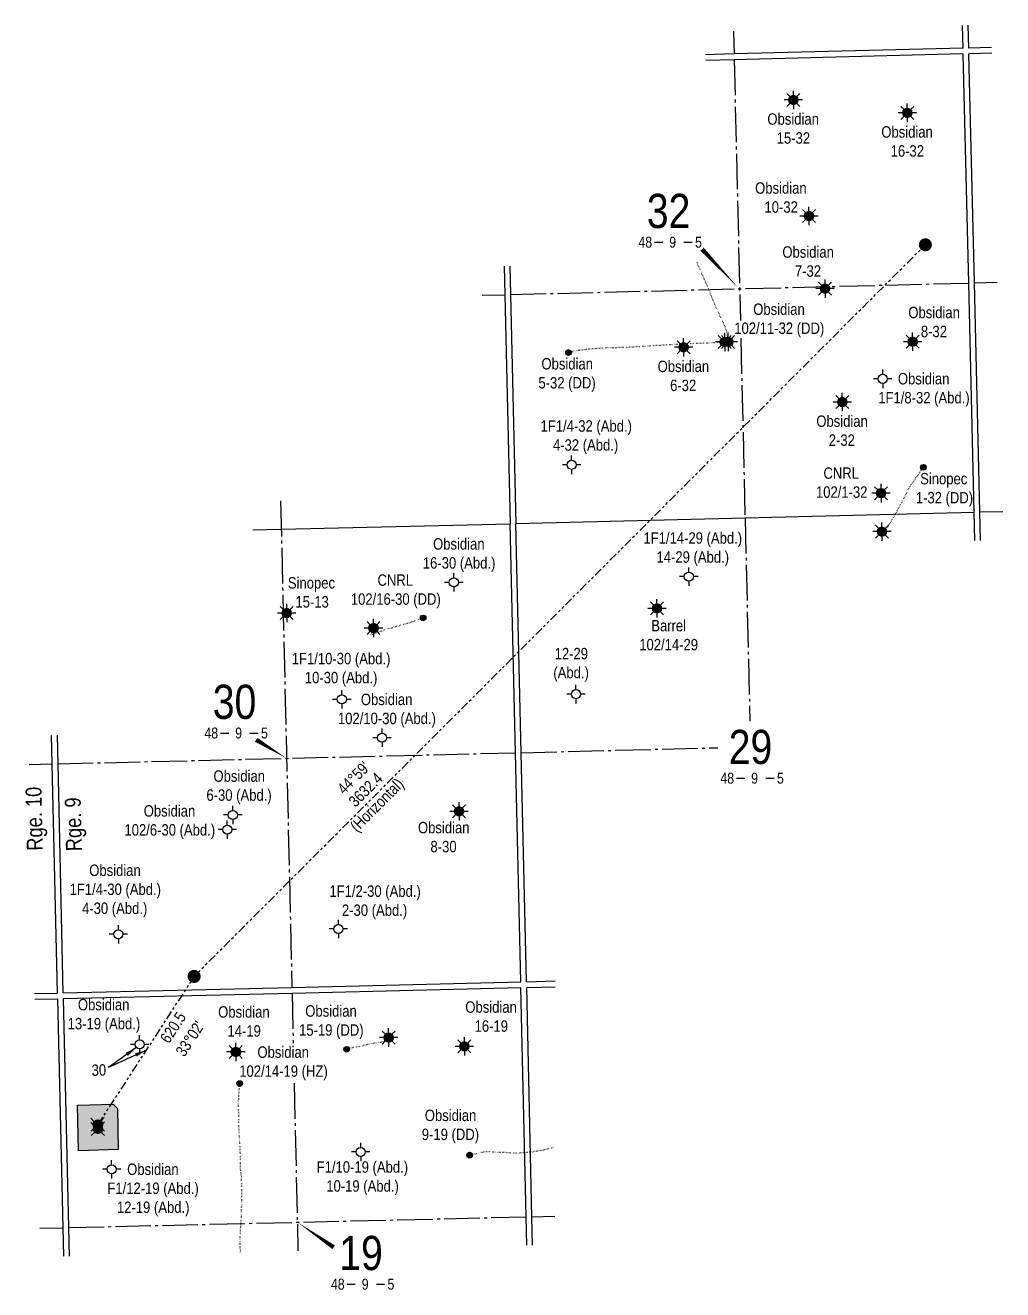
# Model space of a CAD drawing. Extents: x 608511 to 625740, y 5884551 to 5895090.
# Drawn here: x 608511 to 611943, y 5884551 to 5888989 of the extents above; entities that cross this region are included whole.
import ezdxf
from ezdxf.enums import TextEntityAlignment as Align

# ---------------------------------------------------------------- set-up
doc = ezdxf.new("R2010")
doc.units = 0
doc.header["$LTSCALE"] = 5
doc.header["$PDSIZE"] = 0.5
for name, pattern in [('foc-DOT', [1, 0.2, -0.8]), ('foc-DRILLPATH', [14.75, 6, -1.75, 1.75, -1.75, 1.75, -1.75]), ('foc-QUARTERLINE', [33, 25, -3, 2, -3])]:
    doc.linetypes.add(name, pattern=pattern)
doc.layers.get('Defpoints').update_dxf_attribs({"color": 9})
for name, color, linetype in [('10', 1, 'Continuous'), ('9', 3, 'Continuous'), ('ABADATA-DRILL', 8, 'foc-DOT'), ('ABADATA-DRILL-T', 8, 'Continuous'), ('D-TXT', 6, 'Continuous'), ('L-BD', 7, 'Continuous'), ('L-MON', 1, 'Continuous'), ('L-SEC', 7, 'Continuous'), ('L-SECLBL', 7, 'Continuous'), ('L-SECQ', 8, 'foc-QUARTERLINE'), ('locations_b228e22e-e736-4', 7, 'Continuous'), ('P-PDRILLPATH', 12, 'foc-DRILLPATH'), ('P-PROPOSED', 10, 'Continuous'), ('P-PROPOSED-H', 21, 'Continuous')]:
    doc.layers.add(name, color=color, linetype=linetype)
doc.layers.add('T-TIE-T', color=201, linetype='Continuous', lineweight=18)
doc.styles.add('80CG', font='ARIALN.TTF', dxfattribs={"height": 10})
doc.styles.add('80L', font='ARIALN.TTF', dxfattribs={"height": 10})
doc.styles.add('SIMPLEX', font='ARIALN.TTF')
doc.dimstyles.new('Compass 5 000', dxfattribs={"dimscale": 5, "dimtxt": 9, "dimasz": 2, "dimexe": 0.2, "dimexo": 0.0625, "dimgap": 0.5, "dimtad": 0, "dimtih": 1, "dimtoh": 1, "dimzin": 0, "dimdsep": 46, "dimtxsty": '80CG', "dimcen": 0.1, "dimse1": 1, "dimse2": 1, "dimclrd": 256, "dimclrt": 256, "dimaunit": 1, "dimadec": 4, "dimazin": 0, "dimtfac": 0.06, "dimtofl": 0, "dimtmove": 0, "dimatfit": 1, "dimfxl": 0.2, "dimtolj": 1, "dimtzin": 0, "dimlwd": -1, "dimarcsym": 0})

# ---------------------------------------------------------------- blocks, each defined once
blk = doc.blocks.new('L-SECLBL')
at = {"layer": '9', "color": 7}
for p, q in [((-5.1, -27.8), (-12.3, -27.8)), ((20.7, -27.8), (13.5, -27.8))]:
    blk.add_line(p, q, dxfattribs=at)
at = {"layer": '10', "color": 2, "style": 'SIMPLEX'}
blk.add_attdef('SEC', text='', height=30, dxfattribs=at).set_placement((0, 0), align=Align.MIDDLE)
at = {"layer": '10', "color": 5, "style": '80L'}
blk.add_attdef('TWP', text='', height=9.5, dxfattribs=at).set_placement((-14.4, -27.4), align=Align.MIDDLE_RIGHT)
blk.add_attdef('RGE', text='', height=9.5, dxfattribs=at).set_placement((3.6, -27.4), align=Align.MIDDLE_CENTER)
blk.add_attdef('MER', text='', height=9.5, dxfattribs=at).set_placement((23.2, -27.4), align=Align.MIDDLE_LEFT)
blk = doc.blocks.new('plbh')
at = {"layer": 'L-MON'}
h = blk.add_hatch(color=255, dxfattribs=at)
h.dxf.hatch_style = 1
edge = h.paths.add_edge_path()
edge.add_arc((0, 0), 1.16, 0, 360)
h = blk.add_hatch(color=256, dxfattribs=at)
h.dxf.hatch_style = 1
h.paths.add_polyline_path([(-0.96, 0, 1), (0.96, 0, 1)])
h.paths.add_polyline_path([(0.91, 0, -1), (-0.91, 0, -1)], flags=16)
h.paths.add_polyline_path([(0.45, 0, -1), (-0.45, 0, -1)], flags=0)
h = blk.add_hatch(color=256, dxfattribs=at)
h.dxf.hatch_style = 1
h.paths.add_polyline_path([(-0.45, 0, 1), (0.45, 0, 1)])
h.paths.add_polyline_path([(0.4, 0, -1), (-0.4, 0, -1)], flags=16)
at = {"layer": 'L-MON', "color": 240}
for radius in [0.96, 0.91, 0.45, 0.4]:
    blk.add_circle((0, 0), radius, dxfattribs=at)
blk = doc.blocks.new('GABD')
for p, q in [((-0.81, 0), (-1.62, 0)), ((0, 0.81), (0, 1.62)), ((1.62, 0), (0.81, 0)), ((0, -0.81), (0, -1.62))]:
    blk.add_line(p, q)
blk.add_circle((0, 0), 0.8)
blk = doc.blocks.new('GAS')
h = blk.add_hatch(color=255)
h.dxf.hatch_style = 1
edge = h.paths.add_edge_path()
edge.add_arc((0, 0), 0.9, 0, 360)
for p, q in [((-0.81, 0), (-1.62, 0)), ((-0.57, 0.57), (-1.14, 1.14)), ((0, 0.81), (0, 1.62)), ((0.57, 0.57), (1.14, 1.14)), ((1.62, 0), (0.81, 0)), ((-0.57, -0.57), (-1.14, -1.14)), ((0, -0.81), (0, -1.62)), ((1.14, -1.14), (0.57, -0.57))]:
    blk.add_line(p, q)
blk.add_circle((0, 0), 0.8)
blk = doc.blocks.new('BH-Existing')
at = {"layer": 'ABADATA-DRILL-T'}
h = blk.add_hatch(color=256, dxfattribs=at)
h.dxf.hatch_style = 1
edge = h.paths.add_edge_path()
edge.add_arc((0, 0), 0.5, 0, 360)
blk.add_circle((0, 0), 0.5, dxfattribs=at)
blk = doc.blocks.new('WC')
at = {"layer": 'L-MON'}
h = blk.add_hatch(color=255, dxfattribs=at)
h.dxf.hatch_style = 1
edge = h.paths.add_edge_path()
edge.add_arc((0, 0), 0.9, 0, 360)
at = {"layer": 'L-MON', "color": 240, "flags": 128}
for points in [[(-0.62, 0.5), (-1.23, 1.12)], [(0.52, 0.61), (1.13, 1.21)], [(-1.18, -1.18), (-0.56, -0.57)], [(1.16, -1.18), (0.56, -0.57)]]:
    blk.add_lwpolyline(points, dxfattribs=at)
at = {"layer": 'L-MON', "color": 240}
for radius in [0.8, 0.373]:
    blk.add_circle((0, 0), radius, dxfattribs=at)

msp = doc.modelspace()

# ---------------------------------------------------------------- hatches: boundary and pattern name
at = {"layer": 'P-PROPOSED-H'}
h = msp.add_hatch(color=256, dxfattribs=at)
h.dxf.hatch_style = 1
h.paths.add_polyline_path([(608838.094, 5885042.326), (608698.192, 5885038.758), (608694.711, 5885198.65), (608819.623, 5885201.836), (608834.938, 5885187.243)])

# ---------------------------------------------------------------- linework, layer by layer
at = {"layer": 'ABADATA-DRILL', "flags": 128}
for points in [[(610978.939, 5887877.673), (610978.939, 5887877.673), (610978.919, 5887877.673), (610978.789, 5887877.66), (610978.61, 5887877.595), (610978.403, 5887877.49), (610978.31, 5887877.608), (610978.251, 5887877.967), (610978.125, 5887879.474), (610977.686, 5887881.924), (610977.372, 5887885.418), (610977.295, 5887889.907), (610976.763, 5887895.386), (610975.808, 5887901.815), (610974.391, 5887909.173), (610972.397, 5887917.228), (610969.789, 5887925.868), (610966.312, 5887935.307), (610962.131, 5887944.869), (610957.615, 5887954.244), (610953.047, 5887963.687), (610948.534, 5887972.901), (610944.002, 5887982.105), (610939.691, 5887991.674), (610935.499, 5888001.296), (610931.524, 5888010.213), (610927.56, 5888019.491), (610923.72, 5888029.002), (610919.877, 5888038.682), (610915.896, 5888048.239), (610911.968, 5888057.688), (610908.191, 5888067.13), (610904.486, 5888076.464), (610900.639, 5888085.844), (610896.656, 5888095.111), (610892.425, 5888104.692), (610888.073, 5888114.291), (610883.919, 5888123.564), (610879.968, 5888132.751), (610876.016, 5888141.909), (610872.064, 5888150.727), (610867.826, 5888159.728), (610867.602, 5888160.196)], [(610966.845, 5887877.383), (610966.845, 5887877.383), (610966.865, 5887877.383), (610966.915, 5887877.385), (610966.975, 5887877.376), (610967.055, 5887877.388), (610966.936, 5887877.335), (610966.57, 5887877.166), (610965.229, 5887876.784), (610963.198, 5887876.375), (610960.269, 5887875.895), (610956.153, 5887875.656), (610951.063, 5887875.604), (610944.926, 5887875.406), (610937.972, 5887875.069), (610930.06, 5887874.629), (610920.841, 5887874.078), (610910.741, 5887873.545), (610899.849, 5887873.064), (610888.108, 5887872.542), (610875.575, 5887872.101), (610862.533, 5887871.638), (610848.67, 5887871.155), (610834.819, 5887870.612), (610820.941, 5887869.969), (610807.093, 5887869.276), (610793.469, 5887868.479), (610779.952, 5887867.735), (610765.886, 5887867.007), (610752.591, 5887866.198), (610739.279, 5887865.298), (610725.536, 5887864.438), (610711.492, 5887863.61), (610697.96, 5887862.705), (610684.299, 5887861.737), (610670.385, 5887860.913), (610656.559, 5887860.141), (610643.056, 5887859.297), (610630.02, 5887858.534), (610616.889, 5887858.008), (610603.613, 5887857.66), (610589.677, 5887857.365), (610575.878, 5887857.124), (610562.724, 5887856.728), (610549.285, 5887856.095), (610536.03, 5887855.337), (610522.557, 5887854.453), (610508.975, 5887853.527), (610495.937, 5887852.484), (610484.392, 5887851.276), (610473.985, 5887849.776), (610463.286, 5887848.369), (610452.951, 5887847.211), (610443.82, 5887845.891), (610435.781, 5887844.508), (610432.484, 5887843.908), (610428.621, 5887843.146), (610422.443, 5887841.767), (610421.627, 5887841.567), (610418.664, 5887840.826)], [(611518.821, 5887211.54), (611520.469, 5887209.969), (611521.256, 5887209.258), (611521.946, 5887208.465), (611522.271, 5887207.402), (611522.023, 5887206.096), (611521.344, 5887204.379), (611520.81, 5887203.706), (611521.549, 5887204.194), (611523.133, 5887204.862), (611524.556, 5887205.587), (611525.412, 5887206.178), (611526.165, 5887207.696), (611526.415, 5887207.722), (611526.535, 5887207.715), (611526.652, 5887207.848), (611526.691, 5887207.889), (611526.941, 5887208.285), (611527.363, 5887209.055), (611527.994, 5887210.251), (611528.875, 5887211.883), (611529.937, 5887213.909), (611531.201, 5887216.23), (611532.758, 5887218.848), (611534.658, 5887221.785), (611536.871, 5887225.019), (611539.391, 5887228.761), (611541.976, 5887232.765), (611544.548, 5887236.858), (611547.041, 5887240.899), (611549.533, 5887244.99), (611552.065, 5887249.073), (611554.597, 5887253.165), (611557.009, 5887257.254), (611559.332, 5887261.331), (611561.47, 5887265.154), (611563.636, 5887269.097), (611565.751, 5887273.05), (611567.877, 5887276.982), (611570.024, 5887280.845), (611572.212, 5887284.719), (611574.437, 5887288.664), (611576.661, 5887292.668), (611578.855, 5887296.672), (611580.98, 5887300.665), (611583.053, 5887304.686), (611585.246, 5887308.75), (611587.662, 5887313.079), (611590.011, 5887317.317), (611592.428, 5887321.627), (611594.853, 5887326.017), (611597.178, 5887330.384), (611599.259, 5887334.505), (611603.327, 5887342.926), (611604.183, 5887344.777), (611606.225, 5887349.268), (611608.2, 5887353.646), (611610.26, 5887357.847), (611612.355, 5887361.779), (611614.506, 5887365.512), (611616.652, 5887369.015), (611619.458, 5887373.384), (611621.747, 5887376.76), (611624.205, 5887380.21), (611626.653, 5887383.61), (611629.335, 5887387.306), (611632.134, 5887391.114), (611635.02, 5887395.045), (611637.864, 5887399.045), (611640.618, 5887403.072), (611644.415, 5887408.636), (611647.556, 5887413.183), (611664.238, 5887437.352)], [(609733.947, 5886873.118), (609733.947, 5886873.118), (609733.977, 5886873.109), (609734.216, 5886872.745), (609734.596, 5886871.893), (609735.005, 5886870.663), (609734.61, 5886868.773), (609733.181, 5886866.208), (609731.136, 5886863.009), (609728.69, 5886859.02), (609726.258, 5886854.851), (609725.001, 5886851.78), (609724.985, 5886850.739), (609725.121, 5886850.513), (609725.152, 5886850.483), (609725.162, 5886850.474), (609725.253, 5886850.436), (609725.473, 5886850.431), (609725.852, 5886850.49), (609726.408, 5886850.663), (609727.161, 5886850.951), (609728.053, 5886851.302), (609728.975, 5886851.634), (609730.008, 5886851.959), (609731.151, 5886852.256), (609732.474, 5886852.588), (609733.944, 5886853.003), (609735.583, 5886853.492), (609736.586, 5886853.806), (609737.222, 5886853.991), (609739.03, 5886854.524), (609740.945, 5886855.169), (609742.938, 5886855.907), (609745.059, 5886856.718), (609747.28, 5886857.56), (609749.668, 5886858.487), (609752.175, 5886859.487), (609754.732, 5886860.488), (609758.321, 5886861.844), (609761.147, 5886862.881), (609764.184, 5886863.884), (609767.493, 5886864.842), (609771.03, 5886865.827), (609774.576, 5886866.901), (609778.248, 5886868.109), (609781.77, 5886869.322), (609785.46, 5886870.63), (609787.603, 5886871.401), (609789.061, 5886871.906), (609792.763, 5886873.114), (609795.355, 5886873.906), (609796.597, 5886874.276), (609800.452, 5886875.378), (609804.407, 5886876.472), (609808.223, 5886877.533), (609809.614, 5886877.916), (609812.099, 5886878.605), (609815.964, 5886879.707), (609819.768, 5886880.828), (609823.572, 5886881.978), (609827.285, 5886883.147), (609830.88, 5886884.242), (609834.677, 5886885.243), (609838.417, 5886886.152), (609842.226, 5886887.092), (609846.043, 5886888.073), (609850.01, 5886889.128), (609853.924, 5886890.251), (609857.847, 5886891.414), (609861.58, 5886892.613), (609865.349, 5886893.943), (609869.148, 5886895.324), (609870.616, 5886895.839), (609872.868, 5886896.602), (609876.692, 5886897.783), (609880.517, 5886898.875), (609881.202, 5886899.071), (609887.497, 5886901.041), (609890.008, 5886901.891), (609890.722, 5886902.138), (609894.046, 5886903.297), (609896.505, 5886904.185), (609899.41, 5886905.265), (609900.392, 5886905.638), (609903.147, 5886906.694), (609907.469, 5886908.357), (609908.084, 5886908.592)], [(609787.065, 5885435.795), (609787.065, 5885435.795), (609787.035, 5885435.784), (609786.115, 5885435.782), (609784.81, 5885435.961), (609782.835, 5885435.314), (609781.217, 5885433.965), (609780.051, 5885432.497), (609779.323, 5885431.13), (609779.257, 5885430.978), (609779.2, 5885430.847), (609779.162, 5885430.786), (609778.998, 5885430.532), (609778.726, 5885430.185), (609778.356, 5885429.756), (609777.877, 5885429.265), (609777.34, 5885428.722), (609776.774, 5885428.138), (609776.198, 5885427.544), (609775.553, 5885426.899), (609774.85, 5885426.172), (609774.07, 5885425.323), (609773.181, 5885424.422), (609772.1, 5885423.586), (609770.848, 5885422.846), (609769.444, 5885422.143), (609768.05, 5885421.459), (609766.584, 5885420.864), (609765.105, 5885420.369), (609763.388, 5885419.798), (609761.739, 5885419.329), (609759.917, 5885418.966), (609758.013, 5885418.69), (609755.929, 5885418.391), (609753.996, 5885418.095), (609749.868, 5885417.527), (609745.659, 5885416.997), (609741.652, 5885416.431), (609737.724, 5885415.848), (609733.927, 5885415.268), (609730.261, 5885414.661), (609726.745, 5885414.007), (609723.43, 5885413.338), (609719.946, 5885412.605), (609716.483, 5885411.873), (609713.248, 5885411.186), (609710.144, 5885410.482), (609708.702, 5885410.148), (609707.169, 5885409.831), (609705.576, 5885409.503), (609702.225, 5885408.673), (609698.718, 5885407.67), (609695.152, 5885406.615), (609691.497, 5885405.508), (609689.888, 5885405.02), (609688.179, 5885404.539), (609686.467, 5885404.168), (609682.95, 5885403.594), (609681.375, 5885403.367), (609679.7, 5885403.147), (609677.804, 5885402.922), (609675.79, 5885402.654), (609673.747, 5885402.356), (609671.603, 5885402.045), (609669.4, 5885401.762), (609665.032, 5885401.169), (609660.699, 5885400.425), (609656.471, 5885399.445), (609654.552, 5885398.939), (609650.358, 5885397.819), (609642.54, 5885395.523), (609639.631, 5885394.594)], [(609266.723, 5884682.97), (609266.366, 5884690.139), (609266.034, 5884698.683), (609265.783, 5884708.88), (609265.797, 5884718.453), (609265.991, 5884727.991), (609266.216, 5884737.549), (609266.546, 5884747.289), (609267.023, 5884756.703), (609267.623, 5884766.48), (609268.333, 5884776.219), (609269.189, 5884785.722), (609269.987, 5884795.094), (609270.563, 5884804.59), (609270.783, 5884813.928), (609270.814, 5884823.631), (609270.9, 5884833.096), (609271.207, 5884842.526), (609271.602, 5884852.058), (609271.909, 5884861.498), (609272.052, 5884871.124), (609272.02, 5884880.546), (609271.866, 5884889.995), (609271.76, 5884899.165), (609271.768, 5884908.558), (609271.569, 5884918.245), (609271.284, 5884927.771), (609270.894, 5884937.505), (609270.063, 5884946.838), (609269.004, 5884956.085), (609268.131, 5884965.127), (609267.411, 5884974.853), (609267.041, 5884984.587), (609266.884, 5884993.756), (609266.761, 5885003.206), (609266.737, 5885012.668), (609266.695, 5885022.099), (609266.451, 5885031.546), (609266.185, 5885041.113), (609265.793, 5885050.516), (609265.071, 5885059.892), (609264.302, 5885069.186), (609263.691, 5885078.524), (609263.166, 5885088.024), (609262.664, 5885097.435), (609262.171, 5885106.866), (609261.719, 5885116.268), (609261.427, 5885125.654), (609261.237, 5885135.392), (609261.044, 5885144.82), (609260.902, 5885154.249), (609260.819, 5885163.66), (609260.617, 5885173.048), (609260.485, 5885182.457), (609260.434, 5885192.239), (609260.332, 5885201.639), (609260.436, 5885211.224), (609260.796, 5885220.535), (609261.212, 5885229.998), (609261.739, 5885239.473), (609262.418, 5885248.811), (609263.305, 5885262.526), (609263.986, 5885274.316)], [(610364.536, 5885048.603), (610356.062, 5885047.109), (610344.62, 5885044.535), (610332.692, 5885041.379), (610320.06, 5885038.797), (610307.392, 5885036.484), (610294.825, 5885034.553), (610282.152, 5885033.27), (610269.458, 5885031.996), (610257.119, 5885031.001), (610244.84, 5885030.368), (610232.316, 5885029.979), (610219.578, 5885030.164), (610206.903, 5885031.072), (610194.008, 5885031.954), (610181.022, 5885032.454), (610168.616, 5885032.978), (610156.835, 5885033.707), (610145.884, 5885034.466), (610135.365, 5885034.734), (610125.115, 5885034.179), (610115.582, 5885032.951), (610107.708, 5885031.343), (610101.278, 5885029.589), (610095.076, 5885027.93), (610089.048, 5885026.516), (610083.641, 5885025.496), (610079.277, 5885024.762), (610077.077, 5885024.329), (610076.888, 5885024.285), (610072.788, 5885023.387), (610071.524, 5885023.116)]]:
    msp.add_lwpolyline(points, dxfattribs=at)
at = {"layer": 'Defpoints', "color": 2}
msp.add_line((610251.135, 5885631.366), (610251.165, 5885631.367), dxfattribs=at)
at = {"layer": 'Defpoints'}
for p in [(611207.945, 5888726.798), (611607.899, 5888681.459), (611262.609, 5888319.213), (611319.015, 5888064.48), (610822.687, 5887858.566), (611626.692, 5887878.245), (610418.592, 5887840.752), (610418.705, 5887840.975), (611521.464, 5887747.826), (611379.751, 5887666.281), (610429.332, 5887446.263), (610429.332, 5887446.263), (611664.153, 5887437.171), (611515.631, 5887346.576), (610840.918, 5887053.56), (610840.918, 5887053.56), (610015.862, 5887033.406), (609429.251, 5886925.77), (610729.172, 5886942.37), (610729.172, 5886942.37), (609908.138, 5886908.79), (609622.659, 5886622.96), (609622.793, 5886622.963), (610444.684, 5886641.302), (609764.014, 5886488.31), (608529.663, 5886220.659), (609240.044, 5886217.251), (610034.321, 5886229.745), (609220.795, 5886165.824), (609610.674, 5885816.909), (609610.674, 5885816.909), (608838.483, 5885798.219), (608838.483, 5885798.219), (608912.926, 5885412.005), (609250.61, 5885385.249), (609639.572, 5885394.49), (609639.686, 5885394.792), (610053.019, 5885404.722), (609264.046, 5885274.14), (609689.034, 5885034.147), (609689.034, 5885034.147), (610071.465, 5885023.013), (610071.557, 5885023.011), (610071.578, 5885023.315)]:
    msp.add_point(p, dxfattribs=at)
at = {"layer": 'L-BD', "flags": 128}
for points in [[(611016.707, 5888065.063, 0, 15.994, 0), (610887.243, 5888202.939, 0, 0, 0)], [(609428.913, 5886415.978, 0, 15.994, 0), (609322.079, 5886480.937, 0, 0, 0)]]:
    msp.add_lwpolyline(points, format="xyseb", dxfattribs=at)
at = {"layer": 'L-SEC'}
for p, q in [((611803.745, 5888908.551), (611801.824, 5888988.38)), ((611823.847, 5888909.057), (611821.927, 5888988.887)), ((610999.614, 5888888.271), (610899.714, 5888885.752)), ((611000.121, 5888868.168), (610900.192, 5888865.648)), ((611803.721, 5888908.55), (610999.614, 5888888.271)), ((611804.228, 5888888.447), (611000.121, 5888868.168)), ((611823.571, 5888084.317), (611804.228, 5888888.459)), ((611903.674, 5888911.082), (611823.824, 5888909.069)), ((611904.158, 5888890.979), (611824.331, 5888888.966)), ((611843.674, 5888084.801), (611824.331, 5888888.966)), ((610192.442, 5888143.14), (610194.787, 5888043.242)), ((610212.545, 5888143.648), (610214.891, 5888043.714)), ((611842.913, 5887280.187), (611823.571, 5888084.317)), ((611863.017, 5887280.671), (611843.674, 5888084.801)), ((610194.787, 5888043.242), (610213.662, 5887239.101)), ((610214.891, 5888043.714), (610233.766, 5887239.573)), ((611845.317, 5887180.255), (611842.913, 5887280.187)), ((611865.42, 5887180.762), (611863.017, 5887280.671)), ((609447.633, 5885611.973), (610251.149, 5885631.366)), ((610271.268, 5885631.866), (610371.199, 5885634.347)), ((608544.007, 5885590.164), (608623.836, 5885592.091)), ((608643.94, 5885592.576), (609447.633, 5885611.973)), ((608644.402, 5885572.472), (609448.119, 5885591.87)), ((609448.119, 5885591.87), (610251.634, 5885611.263)), ((610271.737, 5885611.762), (610371.668, 5885614.243)), ((608544.47, 5885570.06), (608624.299, 5885571.987))]:
    msp.add_line(p, q, dxfattribs=at)
at = {"layer": 'L-SEC', "flags": 128}
for points in [[(610233.765, 5887239.608), (611842.913, 5887280.187)], [(609310.242, 5887217.604), (610213.662, 5887239.101)], [(610251.165, 5885631.367), (610213.662, 5887239.101)], [(610271.268, 5885631.866), (610233.766, 5887239.57)], [(608602.788, 5886496.15), (608605.087, 5886396.235)], [(608622.891, 5886496.632), (608625.191, 5886396.697)], [(608605.087, 5886396.235), (608623.59, 5885592.085)], [(608625.191, 5886396.697), (608643.693, 5885592.548)], [(610270.104, 5884806.653), (610251.634, 5885611.263)], [(610290.208, 5884807.114), (610271.738, 5885611.724)], [(608624.299, 5885571.987), (608642.792, 5884768.239)], [(608644.402, 5885572.472), (608662.896, 5884768.701)], [(610272.398, 5884706.718), (610270.104, 5884806.653)], [(610292.502, 5884707.192), (610290.208, 5884807.114)], [(608642.792, 5884768.239), (608645.092, 5884668.292)], [(608662.896, 5884768.701), (608665.196, 5884668.766)]]:
    msp.add_lwpolyline(points, dxfattribs=at)
at = {"layer": 'L-SEC'}
msp.add_lwpolyline([(611863.017, 5887280.679), (611942.845, 5887282.632)], dxfattribs=at)
at = {"layer": 'L-SECLBL', "flags": 128}
msp.add_lwpolyline([(609466.55, 5884787.684, 0, 15.994, 0), (609594.158, 5884699.779, 0, 0, 0)], format="xyseb", dxfattribs=at)
at = {"layer": 'L-SECQ', "flags": 128}
for points in [[(610997.747, 5888968.102), (610999.644, 5888888.272)], [(611000.121, 5888868.168), (611021.869, 5887952.996)], [(610214.89, 5888043.749), (611823.571, 5888084.317)], [(611843.674, 5888084.817), (611923.501, 5888086.8)], [(610114.96, 5888041.229), (610194.787, 5888043.242)], [(611023.352, 5887890.579), (611038.339, 5887259.898)], [(609407.846, 5887319.916), (609447.65, 5885611.974)], [(611038.339, 5887259.898), (611055.288, 5886545.968)], [(608625.19, 5886396.717), (610232.406, 5886435.234)], [(610232.406, 5886435.234), (610232.414, 5886435.234)], [(610252.517, 5886435.737), (610942.661, 5886453.024)], [(608525.257, 5886394.322), (608605.087, 5886396.235)], [(609448.119, 5885591.87), (609452.139, 5885416.439)], [(609455.364, 5885275.762), (609468.841, 5884687.743)], [(608662.896, 5884768.713), (610270.104, 5884806.653)], [(610290.208, 5884807.127), (610370.038, 5884809.012)], [(608562.962, 5884766.354), (608642.792, 5884768.239)]]:
    msp.add_lwpolyline(points, dxfattribs=at)
at = {"layer": 'locations_b228e22e-e736-4'}
for p, q in [((611319.015, 5888064.48), (611319.015, 5888064.48)), ((609429.251, 5886925.77), (609429.251, 5886925.77)), ((610729.172, 5886942.37), (610729.172, 5886942.37)), ((608912.926, 5885412.005), (608912.926, 5885412.005))]:
    msp.add_line(p, q, dxfattribs=at)
at = {"layer": 'P-PDRILLPATH', "flags": 128}
for points in [[(609104.244, 5885650.463), (611671.244, 5888218.463)], [(609104.244, 5885650.463), (608766.15, 5885130.485)]]:
    msp.add_lwpolyline(points, dxfattribs=at)
at = {"layer": 'P-PROPOSED', "flags": 128}
msp.add_lwpolyline([(608834.938, 5885187.243), (608838.094, 5885042.326), (608698.192, 5885038.758), (608694.711, 5885198.65), (608819.623, 5885201.836), (608834.938, 5885187.243)], dxfattribs=at)

# ---------------------------------------------------------------- block references
at = {"layer": 'ABADATA-DRILL-T'}
for name, p, xscale, yscale, zscale in [('GAS', (611207.945, 5888726.798), 20.00000000000007, 20.00000000000007, 20.00000000000007), ('GAS', (611607.899, 5888681.459), 20.00000000000007, 20.00000000000007, 20.00000000000007), ('GAS', (611262.609, 5888319.213), 20.00000000000007, 20.00000000000007, 20.00000000000007), ('GAS', (611319.015, 5888064.48), 20.00000000000007, 20.00000000000007, 20.00000000000007), ('GAS', (610967.055, 5887877.388), 19.99230520000006, 19.99230520000006, 19.99230520000006), ('GAS', (610978.939, 5887877.673), 19.99230520000006, 19.99230520000006, 19.99230520000006), ('GAS', (611626.692, 5887878.245), 20.00000000000007, 20.00000000000007, 20.00000000000007), ('BH-Existing', (610418.651, 5887840.776), 20.00000000000007, 20.00000000000007, 40.00000000000014), ('GAS', (610822.687, 5887858.566), 20.00000000000007, 20.00000000000007, 20.00000000000007), ('GABD', (611521.464, 5887747.826), 20.00000000000007, 20.00000000000007, 20.00000000000007), ('GAS', (611379.751, 5887666.281), 20.00000000000007, 20.00000000000007, 20.00000000000007), ('GABD', (610429.332, 5887446.263), 20.00000000000007, 20.00000000000007, 20.00000000000007), ('BH-Existing', (611664.238, 5887437.352), 20.00000000000007, 20.00000000000007, 40.00000000000014), ('GAS', (611515.631, 5887346.576), 20.00000000000007, 20.00000000000007, 20.00000000000007), ('GAS', (611518.821, 5887211.54), 20.00000000000007, 20.00000000000007, 20.00000000000007), ('GABD', (610015.862, 5887033.406), 20.00000000000007, 20.00000000000007, 20.00000000000007), ('GABD', (610840.918, 5887053.56), 20.00000000000007, 20.00000000000007, 20.00000000000007), ('GAS', (610729.172, 5886942.37), 20.00000000000007, 20.00000000000007, 20.00000000000007), ('GAS', (609429.251, 5886925.77), 20.00000000000007, 20.00000000000007, 20.00000000000007), ('BH-Existing', (609908.084, 5886908.592), 20.00000000000007, 20.00000000000007, 40.00000000000014), ('GAS', (609733.947, 5886873.118), 20.00000000000007, 20.00000000000007, 20.00000000000007), ('GABD', (609622.793, 5886622.963), 20.00000000000007, 20.00000000000007, 20.00000000000007), ('GABD', (610444.684, 5886641.302), 20.00000000000007, 20.00000000000007, 20.00000000000007), ('GABD', (609764.014, 5886488.31), 20.00000000000007, 20.00000000000007, 20.00000000000007), ('GABD', (609240.044, 5886217.251), 20.00000000000007, 20.00000000000007, 20.00000000000007), ('GAS', (610034.321, 5886229.745), 20.00000000000007, 20.00000000000007, 20.00000000000007), ('GABD', (609220.795, 5886165.824), 20.00000000000007, 20.00000000000007, 20.00000000000007), ('GABD', (608838.483, 5885798.219), 20.00000000000007, 20.00000000000007, 20.00000000000007), ('GABD', (609610.674, 5885816.909), 20.00000000000007, 20.00000000000007, 20.00000000000007), ('GAS', (609787.065, 5885435.795), 20.00000000000007, 20.00000000000007, 20.00000000000007), ('GABD', (608912.926, 5885412.005), 20.00000000000007, 20.00000000000007, 20.00000000000007), ('GAS', (609250.61, 5885385.249), 20.00000000000007, 20.00000000000007, 20.00000000000007), ('GAS', (610053.019, 5885404.722), 20.00000000000007, 20.00000000000007, 20.00000000000007), ('BH-Existing', (609639.631, 5885394.594), 20.00000000000007, 20.00000000000007, 40.00000000000014), ('BH-Existing', (609263.986, 5885274.316), 20.00000000000007, 20.00000000000007, 40.00000000000014), ('GABD', (609689.034, 5885034.147), 20.00000000000007, 20.00000000000007, 20.00000000000007), ('BH-Existing', (610071.524, 5885023.116), 20.00000000000007, 20.00000000000007, 40.00000000000014), ('GABD', (608814.514, 5884973.341), 20.00000000000007, 20.00000000000007, 20.00000000000007)]:
    msp.add_blockref(name, p, dxfattribs=dict(at, xscale=xscale, yscale=yscale, zscale=zscale))
at = {"layer": 'L-MON'}
for name, p, xscale, yscale, zscale in [('plbh', (611671.244, 5888218.463), 19.99230520000006, 19.99230520000006, 19.99230520000006), ('plbh', (609104.244, 5885650.463), 19.99230520000007, 19.99230520000007, 19.99230520000007), ('WC', (608766.15, 5885130.485), 19.99230520000006, 19.99230520000006, 19.99230520000006), ('WC', (608766.485, 5885115.498), 19.99230520000006, 19.99230520000006, 19.99230520000006)]:
    msp.add_blockref(name, p, dxfattribs=dict(at, xscale=xscale, yscale=yscale, zscale=zscale))
at = {"layer": 'L-SECLBL', "xscale": 4.000000000000009, "yscale": 4.000000000000009, "zscale": 4.000000000000009}
for p, values in [((610769.831, 5888337.3), {'SEC': '32', 'TWP': '48', 'RGE': '9', 'MER': '5'}), ((609246.111, 5886614.369), {'SEC': '30', 'TWP': '48', 'RGE': '9', 'MER': '5'}), ((611057.427, 5886455.898), {'SEC': '29', 'TWP': '48', 'RGE': '9', 'MER': '5'}), ((609690.303, 5884679.768), {'SEC': '19', 'TWP': '48', 'RGE': '9', 'MER': '5'})]:
    msp.add_blockref('L-SECLBL', p, dxfattribs=at).add_auto_attribs(values)

# ---------------------------------------------------------------- texts
at = {"layer": 'ABADATA-DRILL-T', "char_height": 40, "attachment_point": 1, "style": '80L'}
for s, width, insert in [('\\pi50.31476;Obsidian\\P\\pi83.05692;15-32', 275.96377, (611066.368, 5888679.935)), ('\\pi50.31476;Obsidian\\P\\pi83.05692;16-32', 275.96377, (611466.322, 5888634.596)), ('\\pi50.31476;Obsidian\\P\\pi83.05692;10-32', 275.96377, (611023.453, 5888437.74)), ('\\pi50.31476;Obsidian\\P\\pi94.39389;7-32', 275.96377, (611118.986, 5888213.076)), ('\\pi70.91103;Obsidian\\P\\pi4.53995;102/11-32 (DD)', 317.1563, (610996.026, 5888012.339)), ('\\pi50.31476;Obsidian\\P\\pi94.25747;8-32', 275.96377, (611561.259, 5888000.814)), ('\\pi11.68704;Obsidian\\P\\pi1.11405;5-32 (DD)', 198.70832, (610311.821, 5887820.755)), ('\\pi50.31476;Obsidian\\P\\pi94.16197;6-32', 275.96377, (610681.11, 5887811.703)), ('\\pi94.08969;Obsidian\\P\\pi25.14016;1F1/8-32 (Abd.)', 363.51362, (611480.798, 5887768.386)), ('\\pi25.14016;1F1/4-32 (Abd.)\\P\\pi68.79637;4-32 (Abd.)', 363.51362, (610295.238, 5887602.405)), ('\\pi50.31476;Obsidian\\P\\pi93.98461;2-32', 275.96377, (611238.174, 5887619.418)), ('\\pi77.58625;CNRL\\P\\pi51.20153;102/1-32', 275.96377, (611235.938, 5887437.051)), ('\\pi56.44028;Sinopec\\P\\pi41.28339;1-32 (DD)', 275.96377, (611596.596, 5887417.518)), ('\\pi38.49468;Obsidian\\P\\pi2.65566;16-30 (Abd.)', 252.3236, (609904.475, 5887188.521)), ('\\pi12.39801;1F1/14-29 (Abd.)\\P\\pi58.25067;14-29 (Abd.)', 363.51362, (610669.243, 5887209.26)), ('\\pi1.23683;Sinopec\\P\\pi27.7307;15-13', 165.55689, (609432.033, 5887051.814)), ('\\pi98.18252;CNRL\\P\\pi4.53995;102/16-30 (DD)', 317.1563, (609649.874, 5887061.619)), ('\\pi44.60655;Barrel\\P\\pi2.65566;102/14-29', 204.71105, (610664.304, 5886901.674)), ('\\pi10.94113;1F1/10-30 (Abd.)\\P\\pi56.79379;10-30 (Abd.)', 360.59986, (609436.066, 5886786.025)), ('\\pi6.09359;12-29 \\P\\pi1.5779;(Abd.)', 122.39181, (610363.694, 5886803.588)), ('\\pi93.56521;Obsidian\\P\\pi13.12865;102/10-30 (Abd.)', 362.46466, (609596.022, 5886642.73)), ('\\pi25.75252;Obsidian\\P\\pi1.01855;6-30 (Abd.)', 226.83929, (609146.379, 5886373.621)), ('\\pi71.60518;Obsidian\\P\\pi3.91078;102/6-30 (Abd.)', 318.54461, (608855.694, 5886251.378)), ('\\pi1.35962;Obsidian\\P\\pi45.22046;8-30', 178.05348, (609888.723, 5886192.818)), ('\\pi71.60518;Obsidian\\P\\pi2.65566;1F1/4-30 (Abd.)\\P\\pi46.31187;4-30 (Abd.)', 318.54461, (608664.412, 5886042.979)), ('\\pi2.65566;1F1/2-30 (Abd.)\\P\\pi46.69386;2-30 (Abd.)', 318.54461, (609576.488, 5885969.611)), ('\\pi50.31476;Obsidian\\P\\pi14.47575;13-19 (Abd.)', 275.96377, (608645.893, 5885571.437)), ('\\pi50.31476;Obsidian\\P\\pi82.87957;14-19 ', 275.96377, (609138.368, 5885545.771)), ('\\pi24.4292;Obsidian\\P\\pi2.65566;15-19 (DD)', 224.19263, (609469.986, 5885549.052)), ('\\pi50.31476;Obsidian\\P\\pi82.87957;16-19 ', 275.96377, (610005.944, 5885562.914)), ('\\pi66.48922;Obsidian\\P\\pi2.65566;102/14-19 (HZ)', 308.31269, (609259.979, 5885404.654)), ('\\pi24.4292;Obsidian\\P\\pi13.85621;9-19 (DD)', 224.19263, (609889.644, 5885182.796)), ('\\pi78.82147;Obsidian\\P\\pi9.33989;F1/12-19 (Abd.)\\P\\pi42.98246;12-19 (Abd.)', 332.97719, (608790.297, 5884993.596)), ('\\pi9.33989;F1/10-19 (Abd.)\\P\\pi42.98246;10-19 (Abd.)', 332.97719, (609525.139, 5885001.511))]:
    msp.add_mtext_dynamic_manual_height_columns(s, width=width, gutter_width=200, heights=[0], dxfattribs=dict(at, insert=insert))
at = {"layer": 'D-TXT', "color": 3, "insert": (608517.164, 5886090.929), "char_height": 55.9785, "attachment_point": 1, "rotation": 91.318088, "style": '80L'}
msp.add_mtext_dynamic_manual_height_columns('Rge. 10', width=221.99161, gutter_width=189.927, heights=[0], dxfattribs=at)
at = {"layer": 'L-BD', "style": '80L'}
for s, height, rotation, p in [("44°59'", 39.9846, 45.0112, (609663.831, 5886348.006)), ('3632.4', 39.9846, 45.0112, (609706.25, 5886305.605)), ('(Horizontal)', 39.98461, 45.0112, (609749.207, 5886248.643)), ('620.5', 39.9846, 56.9677, (609030.016, 5885471.023)), ("33°02'", 39.9846, 56.9677, (609089.727, 5885432.199))]:
    msp.add_text(s, height=height, rotation=rotation, dxfattribs=at).set_placement(p, align=Align.MIDDLE)
at = {"layer": 'T-TIE-T', "style": '80L'}
msp.add_text('30', height=39.9846, rotation=1.461025, dxfattribs=at).set_placement((608769.717, 5885321.862), align=Align.MIDDLE)

# ---------------------------------------------------------------- leaders
at = {"layer": 'T-TIE-T', "path_type": 1}
for points in [[(608899.853, 5885399.879), (608803.003, 5885330.258)], [(608935.888, 5885391.537), (608803.003, 5885330.258)]]:
    msp.add_leader(points, dimstyle='Compass 5 000', override={"dimasz": 8, "dimgap": 0.5, "dimtad": 0}, dxfattribs=at)

# ---------------------------------------------------------------- next in the draw order: texts
at = {"layer": 'D-TXT', "color": 3, "insert": (608654.289, 5886089.165), "char_height": 55.9785, "width": 189.88151, "attachment_point": 1, "rotation": 91.318088, "style": '80L', "bg_fill": 3, "box_fill_scale": 1.15, "bg_fill_color": 256, "bg_fill_true_color": 256, "bg_fill_transparency": 0}
msp.add_mtext('Rge. 9', dxfattribs=at)

doc.saveas('drawing.dxf')
